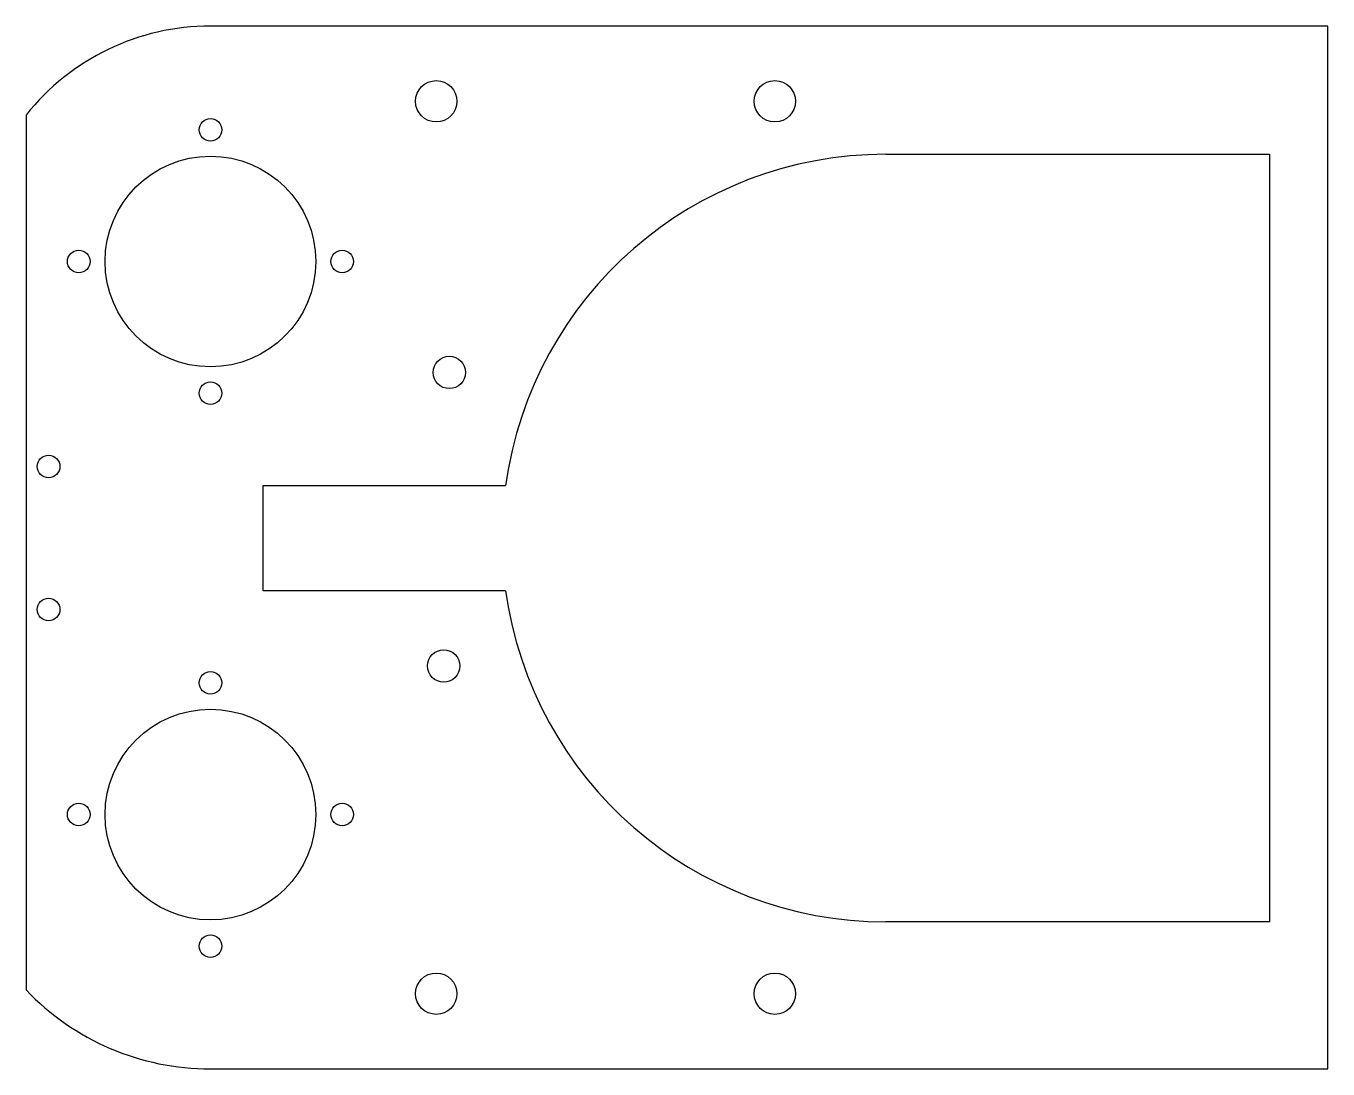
# Model space of a CAD drawing. Header units: millimetres. Extents: x -83 to 90, y -69 to 69.
import ezdxf

# ---------------------------------------------------------------- set-up
doc = ezdxf.new("R2010")
doc.units = ezdxf.units.MM

msp = doc.modelspace()

# ---------------------------------------------------------------- linework, layer by layer
at = {"color": 7, "linetype": 'Continuous', "lineweight": 25}
for p, q in [((90, 69.3), (-58.5, 69.3)), ((90, -69.3), (90, 69.3)), ((-83, 57.47), (-83, -58.79)), ((31.25, 52.26), (82.25, 52.26)), ((82.25, 52.26), (82.25, -49.74)), ((-51.5, -5.74), (-51.5, 8.26)), ((-51.5, 8.26), (-19.27, 8.26)), ((-19.27, -5.74), (-51.5, -5.74)), ((82.25, -49.74), (31.25, -49.74)), ((-58.5, -69.3), (90, -69.3))]:
    msp.add_line(p, q, dxfattribs=at)
for centre, radius in [((-28.5, 59.3), 2.75), ((16.5, 59.3), 2.75), ((-58.5, 55.51), 1.5), ((-58.5, 38.01), 14), ((-76, 38.01), 1.5), ((-41, 38.01), 1.5), ((-26.75, 23.26), 2.15), ((-58.5, 20.51), 1.5), ((-80, 10.76), 1.5), ((-80, -8.24), 1.5), ((-27.5, -15.74), 2.15), ((-58.5, -17.99), 1.5), ((-58.5, -35.49), 14), ((-76, -35.49), 1.5), ((-41, -35.49), 1.5), ((-58.5, -52.99), 1.5), ((-28.5, -59.3), 2.75), ((16.5, -59.3), 2.75)]:
    msp.add_circle(centre, radius, dxfattribs=at)
for centre, radius, start, end in [((-58.5, 38.01), 31.29, 90, 141.5375), ((31.25, 1.26), 51, 90, 172.111), ((31.25, 1.26), 51, 187.889, 270), ((-58.5, -35.49), 33.81, 223.5625, 270)]:
    msp.add_arc(centre, radius, start, end, dxfattribs=at)

doc.saveas('drawing.dxf')
